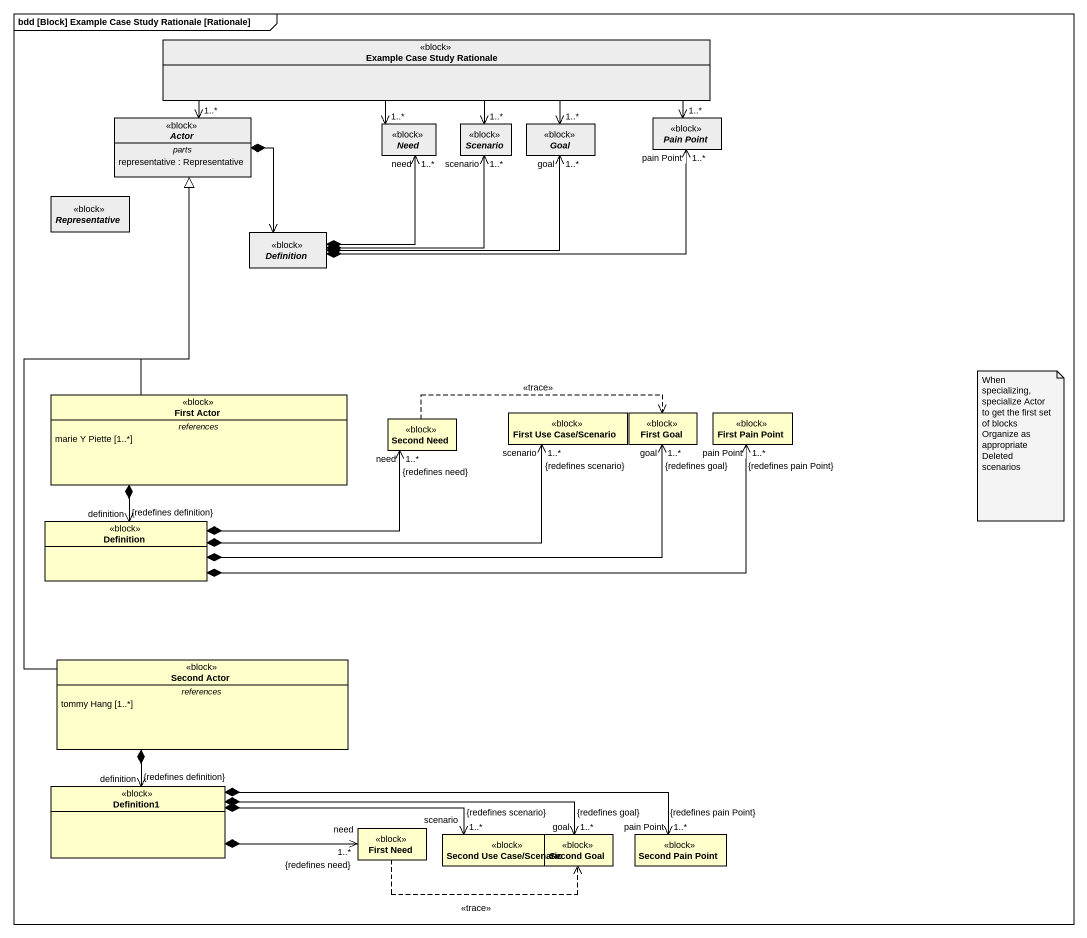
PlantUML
@startuml
mainframe bdd [Block] Example Case Study Rationale [Rationale]
hide circle
hide empty members
class "Example Case Study Rationale" as Example_Case_Study_Rationale <<block>> #EDEDED
abstract class "Actor" as Actor_ <<block>> #EDEDED {
  -- parts --
  representative : Representative
}
abstract class Need <<block>> #EDEDED
abstract class Scenario <<block>> #EDEDED
abstract class Goal <<block>> #EDEDED
abstract class "Pain Point" as Pain_Point <<block>> #EDEDED
abstract class Representative <<block>> #EDEDED
abstract class Definition <<block>> #EDEDED
class "First Actor" as First_Actor <<block>> {
  -- references --
  marie Y Piette [1..*]
}
class "Second Need" as Second_Need <<block>>
class "First Use Case/Scenario" as First_Use_Case_Scenario <<block>>
class "First Goal" as First_Goal <<block>>
class "First Pain Point" as First_Pain_Point <<block>>
class "Definition" as Definition_2 <<block>>
class "Second Actor" as Second_Actor <<block>> {
  -- references --
  tommy Hang [1..*]
}
class Definition1 <<block>>
class "First Need" as First_Need <<block>>
class "Second Use Case/Scenario" as Second_Use_Case_Scenario <<block>>
class "Second Goal" as Second_Goal <<block>>
class "Second Pain Point" as Second_Pain_Point <<block>>
Example_Case_Study_Rationale -left-> "1..*" Actor_
Example_Case_Study_Rationale --> "1..*" Need
Example_Case_Study_Rationale --> "1..*" Scenario
Example_Case_Study_Rationale -right-> "1..*" Goal
Example_Case_Study_Rationale -right-> "1..*" Pain_Point
Actor_ *--> Definition
Definition *-up-> "need\n1..*" Need
Definition *-right-> "scenario\n1..*" Scenario
Definition *-right-> "goal\n1..*" Goal
Definition *-right-> "pain Point\n1..*" Pain_Point
First_Actor -up-|> Actor_
First_Actor *--> "definition\n{redefines definition}" Definition_2
Second_Need .right.> First_Goal : <<trace>>
Definition_2 *-right-> "need\n1..*\n{redefines need}" Second_Need
Definition_2 *-right-> "scenario\n1..*\n{redefines scenario}" First_Use_Case_Scenario
Definition_2 *-right-> "goal\n1..*\n{redefines goal}" First_Goal
Definition_2 *-right-> "pain Point\n1..*\n{redefines pain Point}" First_Pain_Point
Second_Actor -up-|> Actor_
Second_Actor *--> "definition\n{redefines definition}" Definition1
Definition1 *-right-> "need\n1..*\n{redefines need}" First_Need
Definition1 *-right-> "scenario\n1..*\n{redefines scenario}" Second_Use_Case_Scenario
Definition1 *-right-> "goal\n1..*\n{redefines goal}" Second_Goal
Definition1 *-right-> "pain Point\n1..*\n{redefines pain Point}" Second_Pain_Point
First_Need .right.> Second_Goal : <<trace>>
note as N1
  When specializing, specialize Actor to get the first set of blocks
  Organize as appropriate
  Deleted scenarios
end note
@enduml
